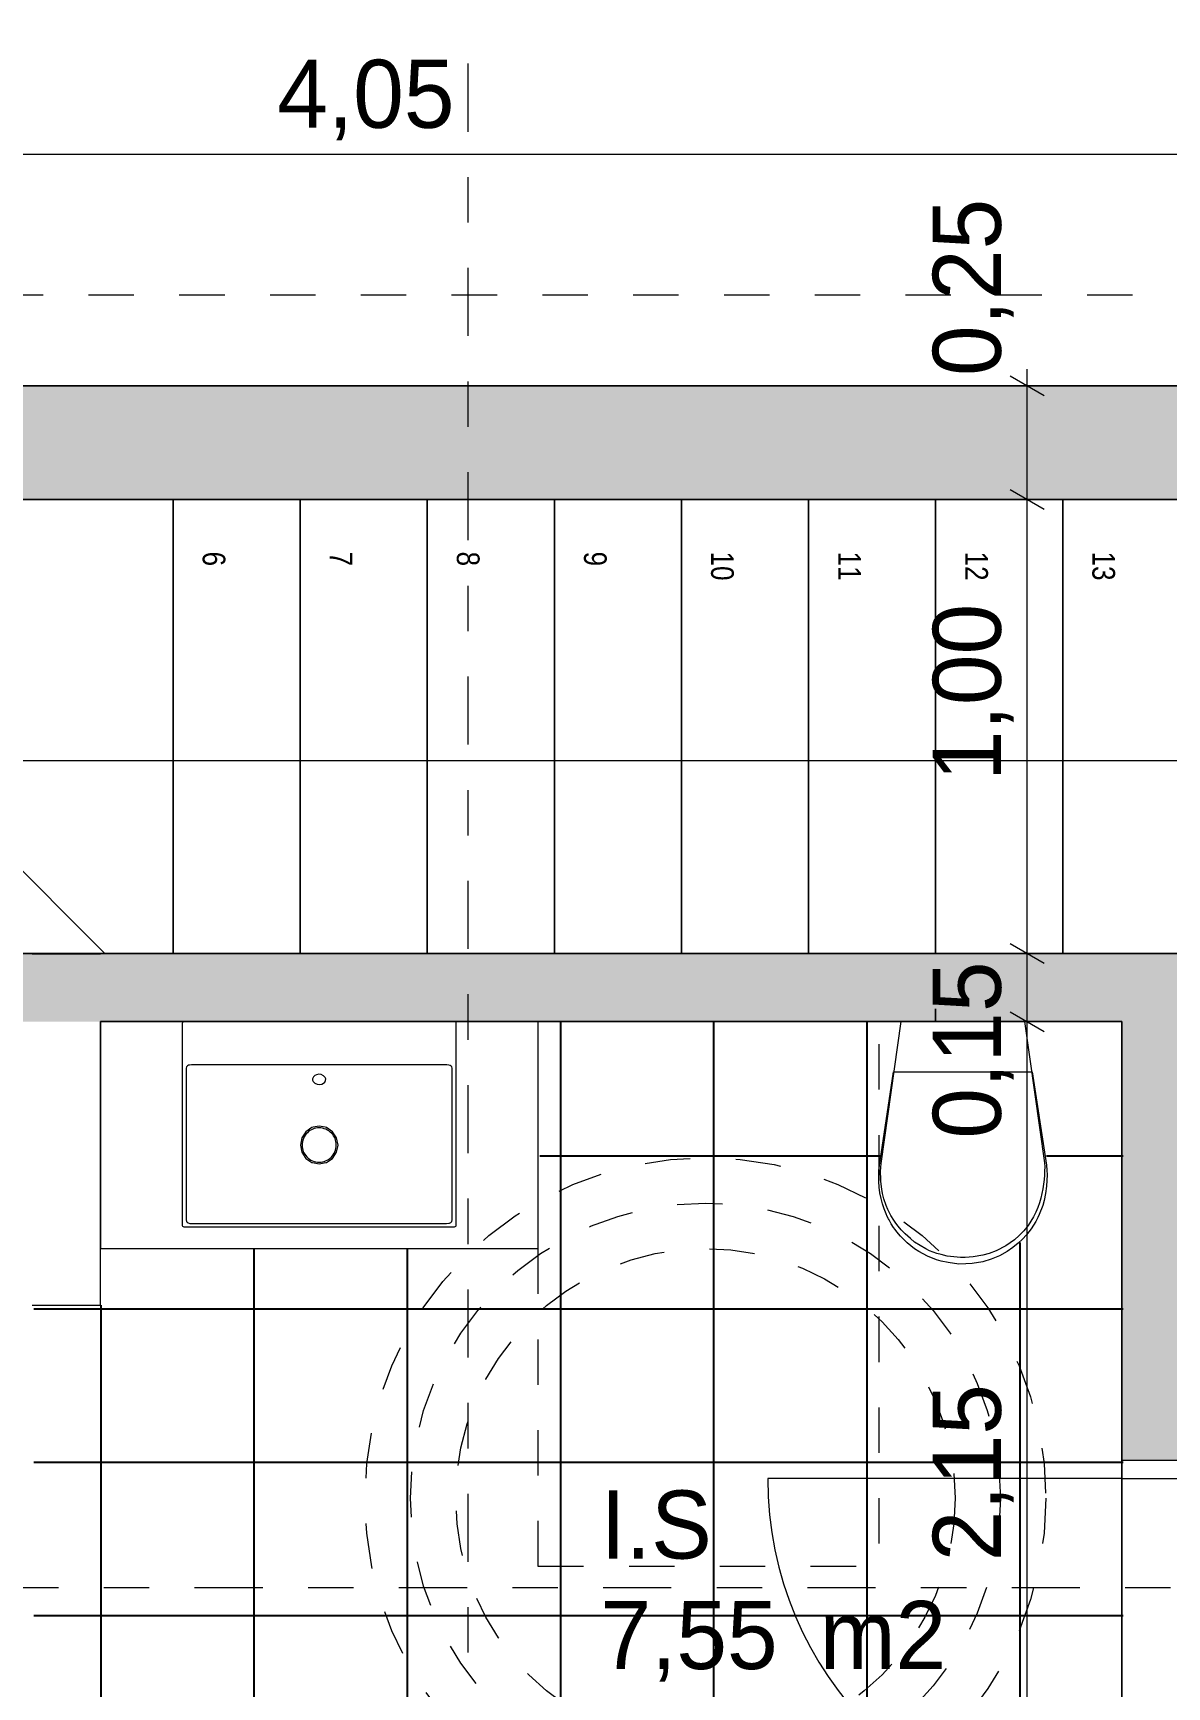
# Model space of a CAD drawing. Header units: metres. Extents: x -111189 to -108577, y -72951 to -72647.
# Drawn here: x -110676.984 to -110674.486, y -72930.869 to -72927.227 of the extents above; entities that cross this region are included whole.
import ezdxf

# ---------------------------------------------------------------- set-up
doc = ezdxf.new("R2010")
doc.units = ezdxf.units.M
doc.header["$MEASUREMENT"] = 0
for name, pattern in [('Dashed', [0.423333, 0.211667, -0.211667]), ('OTK - Tracejado', [0.08, 0.04, -0.04]), ('OTK - Traço Ponto', [0.2, 0.1, -0.05, 0, -0.05]), ('OTK - Traço Ponto CORTES_ALÇ', [0.6, 0.3, -0.15, 0, -0.15])]:
    doc.linetypes.add(name, pattern=pattern)
for name, color, linetype in [('Muro Não Confinante - MNC1_1_00 - DESENHO 2D', 7, 'Continuous'), ('Muro Não Confinante - MNC1_1_01 - TERRENO PROPOSTO', 7, 'Continuous'), ('Muro Não Confinante - MNC1_1_03 - COBERTURA', 7, 'Continuous'), ('Muro Não Confinante - MNC1_1_03 - LAJES', 7, 'Continuous'), ('Muro Não Confinante - MNC1_1_04 - TECTO FALSO', 7, 'Continuous'), ('Muro Não Confinante - MNC1_1_05 - PAREDES..35', 7, 'Continuous'), ('Muro Não Confinante - MNC1_1_06 - ESCADA INTERIOR', 7, 'Continuous'), ('Muro Não Confinante - MNC1_1_08 - EQUIPAMENTO FIXO', 7, 'Continuous'), ('Muro Não Confinante - MNC1_1_11 - ZONA_ÁREA', 7, 'Continuous'), ('Muro Não Confinante - MNC1_1_12 - COTAS GERAIS', 7, 'Continuous'), ('Planta Piso -1_1_07 - MUROS', 7, 'Continuous'), ('Planta Piso -1_1_14 - CORTES.Marcadores', 7, 'Continuous')]:
    doc.layers.add(name, color=color, linetype=linetype)
doc.styles.add('ESTILO_GERADO_1', font='ARIALN.TTF')
doc.styles.add('ESTILO_GERADO_3', font='AGENCYR.TTF')

msp = doc.modelspace()

# ---------------------------------------------------------------- hatches: boundary and pattern name
at = {"true_color": 0x939598, "transparency": 33554615}
h = msp.add_hatch(dxfattribs=at)
h.set_pattern_fill('NET', color=252, scale=2.7)
h.set_pattern_definition([(0, (-37.58465, 0.00036), (0, 0.3375), []), (90, (-37.58465, 0.00036), (-0.3375, 2e-17), [])])
h.paths.add_polyline_path([(-110674.5828, -72929.4036), (-110674.7969, -72929.4036), (-110674.7813, -72929.514), (-110674.7803, -72929.514), (-110674.7488, -72929.7203), (-110674.7479, -72929.7308), (-110674.7475, -72929.7413), (-110674.7476, -72929.7536), (-110674.7485, -72929.7658), (-110674.7507, -72929.782), (-110674.7541, -72929.798), (-110674.757, -72929.8087), (-110674.7648, -72929.8287), (-110674.7676, -72929.8353), (-110674.7722, -72929.8437), (-110674.7822, -72929.8601), (-110674.7875, -72929.8669), (-110674.793, -72929.8736), (-110674.8017, -72929.883), (-110674.8108, -72929.892), (-110674.8229, -72929.9013), (-110674.8355, -72929.9099), (-110674.8525, -72929.9197), (-110674.8708, -72929.9268), (-110674.8887, -72929.9328), (-110674.9127, -72929.9363), (-110674.9261, -72929.9373), (-110674.9419, -72929.9378), (-110674.9655, -72929.9345), (-110674.9803, -72929.9313), (-110674.9909, -72929.9288), (-110675.0109, -72929.9202), (-110675.0206, -72929.9153), (-110675.0301, -72929.9098), (-110675.0394, -72929.9041), (-110675.0555, -72929.8909), (-110675.0704, -72929.8764), (-110675.0782, -72929.8669), (-110675.0819, -72929.862), (-110675.0855, -72929.857), (-110675.0908, -72929.8489), (-110675.0955, -72929.8406), (-110675.0969, -72929.8381), (-110675.0995, -72929.8328), (-110675.1019, -72929.8274), (-110675.1063, -72929.8165), (-110675.11, -72929.8052), (-110675.1131, -72929.793), (-110675.1155, -72929.7806), (-110675.1171, -72929.7682), (-110675.118, -72929.7562), (-110675.1182, -72929.7442), (-110675.1178, -72929.7322), (-110675.1168, -72929.7203), (-110675.0853, -72929.514), (-110675.0842, -72929.514), (-110675.0686, -72929.4036), (-110675.8682, -72929.4036), (-110675.8682, -72929.9036), (-110676.8328, -72929.9036), (-110676.8328, -72930.0286), (-110676.9828, -72930.0286), (-110676.9828, -72930.9286), (-110676.8328, -72930.9286), (-110676.8328, -72931.0536), (-110675.8682, -72931.0536), (-110675.8682, -72931.5511), (-110674.5828, -72931.5511)])
at = {"layer": 'Planta Piso -1_1_07 - MUROS', "linetype": 'Continuous', "lineweight": 0, "true_color": 0x939598}
h = msp.add_hatch(color=252, dxfattribs=at)
h.paths.add_polyline_path([(-110676.0264, -72929.2539), (-110678.0859, -72929.2539), (-110678.0859, -72929.4039), (-110676.9859, -72929.4039), (-110676.8359, -72929.4039), (-110676.8359, -72929.4039), (-110676.0264, -72929.4039)])
h.paths.add_polyline_path([(-110674.7943, -72929.2539), (-110676.0264, -72929.2539), (-110676.0264, -72929.4039), (-110675.8713, -72929.4039), (-110675.0717, -72929.4039), (-110675.0717, -72929.4039), (-110674.8, -72929.4039), (-110674.7943, -72929.4039)])
h.paths.add_polyline_path([(-110674.4359, -72929.2539), (-110674.7943, -72929.2539), (-110674.7943, -72929.4039), (-110674.738, -72929.4039), (-110674.4359, -72929.4039)])
h.paths.add_polyline_path([(-110674.4359, -72929.4039), (-110674.5859, -72929.4039), (-110674.5859, -72929.5039), (-110674.4359, -72929.5039)])
h.paths.add_polyline_path([(-110674.4359, -72929.5039), (-110674.5859, -72929.5039), (-110674.5859, -72929.9789), (-110674.4359, -72929.9789), (-110674.4359, -72929.9639), (-110674.4359, -72929.6839)])
h.paths.add_polyline_path([(-110674.4359, -72929.9789), (-110674.5859, -72929.9789), (-110674.5859, -72930.3705), (-110674.4359, -72930.3705), (-110674.4359, -72930.3605)])
h.paths.add_polyline_path([(-110674.4359, -72931.2305), (-110674.5859, -72931.2305), (-110674.5859, -72931.2525), (-110674.5859, -72931.3539), (-110674.4359, -72931.3539)])
h.paths.add_polyline_path([(-110674.3159, -72931.3539), (-110674.5859, -72931.3539), (-110674.5859, -72931.5039), (-110674.3159, -72931.5039)])
h.paths.add_polyline_path([(-110674.4359, -72931.5039), (-110674.5859, -72931.5039), (-110674.5859, -72931.5515), (-110674.4359, -72931.5515)])
h.paths.add_polyline_path([(-110674.4359, -72931.5515), (-110674.5859, -72931.5515), (-110674.5859, -72931.5539), (-110674.7943, -72931.5539), (-110674.7943, -72931.7039), (-110674.4359, -72931.7039)])
h.paths.add_polyline_path([(-110674.4359, -72931.7039), (-110674.5859, -72931.7039), (-110674.5859, -72932.2639), (-110674.5859, -72932.2639), (-110674.5859, -72932.3289), (-110674.4359, -72932.3289)])
h.paths.add_polyline_path([(-110674.4359, -72932.3289), (-110674.5859, -72932.3289), (-110674.5859, -72932.4989), (-110674.4359, -72932.4989)])
h.paths.add_polyline_path([(-110674.7943, -72931.5539), (-110675.8713, -72931.5539), (-110675.8713, -72931.5539), (-110676.0264, -72931.5539), (-110676.0264, -72931.7039), (-110674.7943, -72931.7039)])
h.paths.add_polyline_path([(-110676.0264, -72931.5539), (-110676.8359, -72931.5539), (-110676.8359, -72931.5539), (-110676.9859, -72931.5539), (-110678.0859, -72931.5539), (-110678.0859, -72931.7039), (-110676.0264, -72931.7039)])
h.paths.add_polyline_path([(-110678.0859, -72931.5539), (-110678.0859, -72931.5539), (-110678.3359, -72931.5539), (-110678.3359, -72931.7039), (-110678.0859, -72931.7039)])
h.paths.add_polyline_path([(-110678.0859, -72931.7039), (-110678.3359, -72931.7039), (-110678.3359, -72932.3289), (-110678.1372, -72932.3289), (-110678.1372, -72932.2639), (-110678.0859, -72932.2639)])
h.paths.add_polyline_path([(-110678.0859, -72931.5039), (-110678.3359, -72931.5039), (-110678.3359, -72931.5515), (-110678.0859, -72931.5515)])
h.paths.add_polyline_path([(-110678.0859, -72931.3539), (-110678.3359, -72931.3539), (-110678.3359, -72931.5039), (-110678.0859, -72931.5039)])
h.paths.add_polyline_path([(-110678.0859, -72930.7789), (-110678.3359, -72930.7789), (-110678.3359, -72931.3539), (-110678.0859, -72931.3539)])
h.paths.add_polyline_path([(-110678.0859, -72929.8539), (-110678.3359, -72929.8539), (-110678.3359, -72929.9789), (-110678.0859, -72929.9789)])
h.paths.add_polyline_path([(-110678.0859, -72929.5539), (-110678.0859, -72929.5039), (-110678.3359, -72929.5039), (-110678.3359, -72929.8539), (-110678.0859, -72929.8539)])
h.paths.add_polyline_path([(-110678.0859, -72929.4039), (-110678.3359, -72929.4039), (-110678.3359, -72929.5039), (-110678.0859, -72929.5039)])
h.paths.add_polyline_path([(-110678.0859, -72929.2539), (-110678.3359, -72929.2539), (-110678.3359, -72929.4039), (-110678.0859, -72929.4039)])
h.paths.add_polyline_path([(-110678.0859, -72928.2539), (-110678.3359, -72928.2539), (-110678.3359, -72928.4039), (-110678.1859, -72928.4039), (-110678.1259, -72928.4039), (-110678.0859, -72928.4039)])
h.paths.add_polyline_path([(-110678.0859, -72928.0039), (-110678.3359, -72928.0039), (-110678.3359, -72928.0047), (-110678.3359, -72928.2539), (-110678.0859, -72928.2539)])
h.paths.add_polyline_path([(-110676.0264, -72928.0039), (-110678.0559, -72928.0039), (-110678.0559, -72928.0039), (-110678.0859, -72928.0039), (-110678.0859, -72928.2539), (-110676.0264, -72928.2539)])
h.paths.add_polyline_path([(-110674.7943, -72928.0039), (-110675.5678, -72928.0039), (-110676.0264, -72928.0039), (-110676.0264, -72928.2539), (-110674.7943, -72928.2539)])
h.paths.add_polyline_path([(-110674.2849, -72928.0039), (-110674.5402, -72928.0039), (-110674.7943, -72928.0039), (-110674.7943, -72928.2539), (-110674.2849, -72928.2539), (-110674.2849, -72928.2139), (-110674.2849, -72928.1539)])
h.paths.add_polyline_path([(-110673.3359, -72928.0039), (-110673.4849, -72928.0039), (-110673.4849, -72928.1539), (-110673.4849, -72928.2139), (-110673.4849, -72928.2539), (-110673.3359, -72928.2539)])
h.paths.add_polyline_path([(-110673.1859, -72928.2539), (-110673.3245, -72928.2539), (-110673.3245, -72929.2539), (-110673.1859, -72929.2539)])
h.paths.add_polyline_path([(-110673.0859, -72928.2539), (-110673.1859, -72928.2539), (-110673.1859, -72929.2539), (-110673.0859, -72929.2539)])
h.paths.add_polyline_path([(-110673.0859, -72928.0039), (-110673.1859, -72928.0039), (-110673.1859, -72928.2539), (-110673.0859, -72928.2539)])
h.paths.add_polyline_path([(-110673.1859, -72928.0039), (-110673.267, -72928.0039), (-110673.3245, -72928.0039), (-110673.3245, -72928.2539), (-110673.1859, -72928.2539)])
h.paths.add_polyline_path([(-110673.3245, -72928.0039), (-110673.3359, -72928.0039), (-110673.3359, -72928.2539), (-110673.3245, -72928.2539)])
h.paths.add_polyline_path([(-110673.1859, -72929.4039), (-110673.3245, -72929.4039), (-110673.3245, -72929.5039), (-110673.1859, -72929.5039)])
h.paths.add_polyline_path([(-110673.0859, -72929.4039), (-110673.1859, -72929.4039), (-110673.1859, -72929.5039), (-110673.0859, -72929.5039)])
h.paths.add_polyline_path([(-110673.0859, -72929.2539), (-110673.1859, -72929.2539), (-110673.1859, -72929.4039), (-110673.0859, -72929.4039)])
h.paths.add_polyline_path([(-110673.1859, -72929.2539), (-110673.3245, -72929.2539), (-110673.3245, -72929.4039), (-110673.1859, -72929.4039)])
h.paths.add_polyline_path([(-110671.6683, -72931.3539), (-110671.7344, -72931.3539), (-110671.7344, -72931.5039), (-110671.6683, -72931.5039)])
h.paths.add_polyline_path([(-110671.7344, -72931.3539), (-110671.8359, -72931.3539), (-110671.8359, -72931.5039), (-110671.7344, -72931.5039)])
h.paths.add_polyline_path([(-110671.8359, -72931.3539), (-110671.9859, -72931.3539), (-110671.9859, -72931.5039), (-110671.8359, -72931.5039)])
h.paths.add_polyline_path([(-110671.8359, -72931.0911), (-110671.9859, -72931.0911), (-110671.9859, -72931.3539), (-110671.8359, -72931.3539)])
h.paths.add_polyline_path([(-110671.8359, -72930.7789), (-110671.9859, -72930.7789), (-110671.9859, -72931.0911), (-110671.9493, -72931.0911), (-110671.8359, -72931.0911)])
h.paths.add_polyline_path([(-110671.8359, -72930.6507), (-110671.9859, -72930.6507), (-110671.9859, -72930.7789), (-110671.8359, -72930.7789)])
h.paths.add_polyline_path([(-110671.8359, -72929.9789), (-110671.9859, -72929.9789), (-110671.9859, -72930.6507), (-110671.8359, -72930.6507)])
h.paths.add_polyline_path([(-110671.8359, -72929.5039), (-110671.9859, -72929.5039), (-110671.9859, -72929.9789), (-110671.8359, -72929.9789)])
h.paths.add_polyline_path([(-110671.8359, -72929.4039), (-110671.9859, -72929.4039), (-110671.9859, -72929.5039), (-110671.8359, -72929.5039)])
h.paths.add_polyline_path([(-110671.9859, -72929.4039), (-110672.0466, -72929.4039), (-110672.0466, -72929.4639), (-110672.0466, -72929.5039), (-110671.9859, -72929.5039)])
h.paths.add_polyline_path([(-110671.9859, -72929.2539), (-110672.0466, -72929.2539), (-110672.0466, -72929.4039), (-110671.9859, -72929.4039)])
h.paths.add_polyline_path([(-110671.8359, -72929.2539), (-110671.9859, -72929.2539), (-110671.9859, -72929.4039), (-110671.8359, -72929.4039)])
h.paths.add_polyline_path([(-110671.7344, -72929.2539), (-110671.8359, -72929.2539), (-110671.8359, -72929.4039), (-110671.7344, -72929.4039)])
h.paths.add_polyline_path([(-110671.7344, -72929.4039), (-110671.8359, -72929.4039), (-110671.8359, -72929.5039), (-110671.7344, -72929.5039)])
h.paths.add_polyline_path([(-110670.1514, -72929.4039), (-110671.7344, -72929.4039), (-110671.7344, -72929.5039), (-110670.8359, -72929.5039), (-110670.1514, -72929.5039)])
h.paths.add_polyline_path([(-110670.1514, -72929.2539), (-110671.7344, -72929.2539), (-110671.7344, -72929.4039), (-110670.1514, -72929.4039)])
h.paths.add_polyline_path([(-110669.7344, -72929.4039), (-110670.1514, -72929.4039), (-110670.1514, -72929.5039), (-110669.8359, -72929.5039), (-110669.7344, -72929.5039)])
h.paths.add_polyline_path([(-110669.7344, -72929.2539), (-110670.1514, -72929.2539), (-110670.1514, -72929.4039), (-110669.7344, -72929.4039)])
h.paths.add_polyline_path([(-110669.5859, -72929.2539), (-110669.7344, -72929.2539), (-110669.7344, -72929.4039), (-110669.5859, -72929.4039)])
h.paths.add_polyline_path([(-110669.5859, -72929.4039), (-110669.7344, -72929.4039), (-110669.7344, -72929.5039), (-110669.5859, -72929.5039), (-110669.5859, -72929.4639)])
h = msp.add_hatch(color=252, dxfattribs=at)
h.paths.add_polyline_path([(-110673.0859, -72935.2039), (-110673.1859, -72935.2039), (-110673.1859, -72935.4629), (-110673.0859, -72935.4629)])
h.paths.add_polyline_path([(-110673.1859, -72935.2039), (-110673.3245, -72935.2039), (-110673.3245, -72935.4629), (-110673.1859, -72935.4629)])
h.paths.add_polyline_path([(-110673.0859, -72934.9539), (-110673.1859, -72934.9539), (-110673.1859, -72935.2039), (-110673.0859, -72935.2039)])
h.paths.add_polyline_path([(-110673.1859, -72934.9539), (-110673.3245, -72934.9539), (-110673.3245, -72935.2039), (-110673.1859, -72935.2039)])
h.paths.add_polyline_path([(-110671.9859, -72934.9539), (-110673.0859, -72934.9539), (-110673.0859, -72935.2025), (-110671.9859, -72935.2025)])
h.paths.add_polyline_path([(-110671.7344, -72934.9539), (-110671.8359, -72934.9539), (-110671.8359, -72935.2039), (-110671.7344, -72935.2039)])
h.paths.add_polyline_path([(-110671.8359, -72934.9539), (-110671.9859, -72934.9539), (-110671.9859, -72935.2025), (-110671.8835, -72935.2025), (-110671.8359, -72935.2025)])
h.paths.add_polyline_path([(-110673.1859, -72934.6539), (-110673.3245, -72934.6539), (-110673.3245, -72934.9539), (-110673.1859, -72934.9539)])
h.paths.add_polyline_path([(-110673.4692, -72931.1272), (-110673.1174, -72931.1272), (-110673.1174, -72930.8324), (-110673.4692, -72930.8324)], flags=9)
h.paths.add_polyline_path([(-110673.5018, -72930.8297), (-110672.8744, -72930.8297), (-110672.8744, -72930.5349), (-110673.5018, -72930.5349)], flags=9)
h.paths.add_polyline_path([(-110673.5096, -72930.5865), (-110673.2049, -72930.5865), (-110673.2049, -72930.2917), (-110673.5096, -72930.2917)], flags=9)
h.paths.add_polyline_path([(-110674.8934, -72931.1272), (-110674.5806, -72931.1272), (-110674.5806, -72930.8324), (-110674.8934, -72930.8324)], flags=9)
h.paths.add_polyline_path([(-110673.4453, -72930.2821), (-110673.534, -72930.2821), (-110673.534, -72930.3862), (-110673.4453, -72930.3862)], flags=9)
h.paths.add_polyline_path([(-110673.4453, -72930.0021), (-110673.534, -72930.0021), (-110673.534, -72930.1062), (-110673.4453, -72930.1062)], flags=9)
h.paths.add_polyline_path([(-110673.4453, -72929.7221), (-110673.534, -72929.7221), (-110673.534, -72929.8262), (-110673.4453, -72929.8262)], flags=9)
h.paths.add_polyline_path([(-110673.4453, -72929.4421), (-110673.534, -72929.4421), (-110673.534, -72929.5462), (-110673.4453, -72929.5462)], flags=9)
h.paths.add_polyline_path([(-110673.4344, -72928.4563), (-110673.4971, -72928.5191), (-110673.4235, -72928.5927), (-110673.3608, -72928.5299)], flags=9)
h.paths.add_polyline_path([(-110674.3978, -72928.3519), (-110674.3978, -72928.4406), (-110674.2937, -72928.4406), (-110674.2937, -72928.3519)], flags=9)
h.paths.add_polyline_path([(-110674.6778, -72928.3503), (-110674.6778, -72928.439), (-110674.5737, -72928.439), (-110674.5737, -72928.3503)], flags=9)

# ---------------------------------------------------------------- linework, layer by layer
at = {"layer": 'Muro Não Confinante - MNC1_1_00 - DESENHO 2D', "color": 7, "linetype": 'OTK - Tracejado', "lineweight": 5, "ltscale": 0.7, "flags": 128}
msp.add_lwpolyline([(-110678.6891, -72938.3539), (-110672.8006, -72938.3539), (-110672.8006, -72935.4039), (-110668.1006, -72935.4039), (-110668.1006, -72929.0539), (-110672.7539, -72929.0539), (-110672.7539, -72927.8039), (-110678.6891, -72927.8039)], close=True, dxfattribs=at)
at = {"layer": 'Muro Não Confinante - MNC1_1_00 - DESENHO 2D', "color": 7, "linetype": 'OTK - Tracejado', "lineweight": 13, "ltscale": 0.5, "flags": 128}
msp.add_lwpolyline([(-110675.8713, -72930.6039), (-110675.8713, -72929.4039), (-110675.1213, -72929.4039), (-110675.1213, -72930.6039)], close=True, dxfattribs=at)
at = {"layer": 'Muro Não Confinante - MNC1_1_00 - DESENHO 2D', "color": 7, "linetype": 'OTK - Tracejado', "lineweight": 13, "ltscale": 0.5}
for radius in [0.75, 0.65, 0.55]:
    msp.add_circle((-110675.503, -72930.4539), radius, dxfattribs=at)
at = {"layer": 'Muro Não Confinante - MNC1_1_01 - TERRENO PROPOSTO', "color": 7, "linetype": 'Continuous', "lineweight": 13, "ltscale": 1000, "flags": 128}
msp.add_lwpolyline([(-110680.3878, -72928.0039), (-110680.2667, -72928.0039), (-110679.9964, -72928.0039), (-110679.5359, -72928.0039), (-110678.3319, -72928.0039), (-110678.0899, -72928.0039), (-110677.8863, -72928.0039), (-110677.4626, -72928.0039), (-110677.112, -72928.0039), (-110676.0043, -72928.0039), (-110675.8375, -72928.0039), (-110675.5678, -72928.0039), (-110674.5402, -72928.0039), (-110674.266, -72928.0039), (-110674.1226, -72928.0039), (-110673.8966, -72928.0039), (-110673.6716, -72928.0039), (-110673.5264, -72928.0039), (-110673.1327, -72928.0039), (-110672.9994, -72928.0039), (-110672.5098, -72928.0039), (-110672.3231, -72928.0039), (-110671.8979, -72928.0039)], dxfattribs=at)
at = {"layer": 'Muro Não Confinante - MNC1_1_03 - COBERTURA', "color": 7, "linetype": 'Dashed', "lineweight": 13, "ltscale": 10}
msp.add_line((-110675.7832, -72929.2539), (-110673.3359, -72929.2539), dxfattribs=at)
at = {"layer": 'Muro Não Confinante - MNC1_1_03 - COBERTURA', "color": 7, "linetype": 'OTK - Traço Ponto', "lineweight": 13, "ltscale": 1000}
msp.add_line((-110673.3359, -72929.2539), (-110675.7832, -72929.2539), dxfattribs=at)
at = {"layer": 'Muro Não Confinante - MNC1_1_03 - LAJES', "color": 7, "linetype": 'Continuous', "lineweight": 13, "ltscale": 1000, "flags": 128}
for points in [[(-110678.3359, -72926.8039), (-110668.3859, -72926.8039), (-110668.3859, -72923.2031), (-110663.6577, -72923.1921), (-110663.6202, -72925.1528), (-110663.5904, -72928.0039), (-110667.1859, -72928.0039), (-110668.3859, -72928.0039), (-110678.3359, -72928.0039)], [(-110678.3359, -72928.0039), (-110668.3859, -72928.0039)], [(-110678.3359, -72938.1539), (-110678.3359, -72928.0039), (-110673.267, -72928.0039), (-110673.0859, -72928.0039), (-110673.0859, -72929.2539), (-110668.3859, -72929.2539), (-110668.3859, -72935.2039), (-110673.0859, -72935.2039), (-110673.0859, -72938.1539)]]:
    msp.add_lwpolyline(points, close=True, dxfattribs=at)
msp.add_lwpolyline([(-110676.8364, -72931.5539), (-110674.5859, -72931.5539), (-110674.5859, -72929.4039), (-110676.8359, -72929.4039)], dxfattribs=at)
at = {"layer": 'Muro Não Confinante - MNC1_1_04 - TECTO FALSO', "color": 7, "linetype": 'Dashed', "lineweight": 13, "ltscale": 10}
for q in [(-110676.8359, -72929.4039), (-110674.5859, -72929.4039)]:
    msp.add_line((-110676.3359, -72929.4039), q, dxfattribs=at)
at = {"layer": 'Muro Não Confinante - MNC1_1_04 - TECTO FALSO', "color": 7, "linetype": 'OTK - Traço Ponto', "lineweight": 13, "ltscale": 1000}
for p, q in [((-110676.8359, -72929.4039), (-110676.3359, -72929.4039)), ((-110674.5859, -72929.4039), (-110676.3359, -72929.4039)), ((-110674.5859, -72929.4039), (-110674.5859, -72931.5515))]:
    msp.add_line(p, q, dxfattribs=at)
at = {"layer": 'Muro Não Confinante - MNC1_1_04 - TECTO FALSO', "color": 7, "linetype": 'OTK - Tracejado', "lineweight": 13, "ltscale": 1000, "flags": 128}
msp.add_lwpolyline([(-110671.9859, -72931.3539), (-110671.9859, -72929.5039), (-110673.3359, -72929.5039), (-110673.3359, -72928.2539), (-110678.0859, -72928.2539), (-110678.0859, -72929.2539), (-110674.4359, -72929.2539), (-110674.4359, -72931.3539)], close=True, dxfattribs=at)
at = {"layer": 'Muro Não Confinante - MNC1_1_05 - PAREDES..35', "color": 7, "linetype": 'Continuous', "lineweight": 20, "ltscale": 1000}
for p, q in [((-110674.5859, -72930.3705), (-110674.5859, -72930.3485)), ((-110674.4359, -72930.3705), (-110674.5859, -72930.3705))]:
    msp.add_line(p, q, dxfattribs=at)
at = {"layer": 'Muro Não Confinante - MNC1_1_05 - PAREDES..35', "color": 7, "linetype": 'Continuous', "lineweight": 13, "ltscale": 1000}
for p, q in [((-110674.5859, -72930.3705), (-110674.5859, -72930.3485)), ((-110674.5859, -72930.3705), (-110674.5859, -72930.3485)), ((-110674.5859, -72930.3705), (-110674.5859, -72930.4105)), ((-110674.4359, -72930.3705), (-110674.5859, -72930.3705)), ((-110674.4359, -72930.3705), (-110674.5859, -72930.3705)), ((-110674.4359, -72930.3705), (-110674.5859, -72930.3705)), ((-110674.5859, -72930.4105), (-110675.3659, -72930.4105)), ((-110674.5859, -72930.4105), (-110674.4359, -72930.4105))]:
    msp.add_line(p, q, dxfattribs=at)
at = {"layer": 'Muro Não Confinante - MNC1_1_05 - PAREDES..35', "color": 7, "linetype": 'Continuous', "lineweight": 20, "ltscale": 1000, "flags": 128}
for points in [[(-110674.2849, -72928.0039), (-110678.0859, -72928.0039)], [(-110678.0859, -72928.2539), (-110674.2849, -72928.2539)], [(-110674.4359, -72929.2539), (-110678.0859, -72929.2539)], [(-110676.8359, -72929.4039), (-110674.5859, -72929.4039)], [(-110674.5859, -72929.4039), (-110674.5859, -72930.3705)]]:
    msp.add_lwpolyline(points, dxfattribs=at)
at = {"layer": 'Muro Não Confinante - MNC1_1_05 - PAREDES..35', "color": 7, "linetype": 'Continuous', "lineweight": 13, "ltscale": 1000, "flags": 128}
for points in [[(-110676.8359, -72929.2554), (-110676.9859, -72929.2554)], [(-110676.8359, -72930.0289), (-110676.8359, -72929.4039)], [(-110676.9859, -72930.0289), (-110676.8359, -72930.0289)]]:
    msp.add_lwpolyline(points, dxfattribs=at)
at = {"layer": 'Muro Não Confinante - MNC1_1_05 - PAREDES..35', "color": 7, "linetype": 'Continuous', "lineweight": 13, "ltscale": 1000}
msp.add_arc((-110674.5859, -72930.4105), 0.78, 180, 270, dxfattribs=at)
at = {"layer": 'Muro Não Confinante - MNC1_1_06 - ESCADA INTERIOR', "color": 7, "linetype": 'Continuous', "lineweight": 13, "ltscale": 1000}
for p, q in [((-110676.8259, -72929.2539), (-110677.8259, -72928.2539)), ((-110677.8259, -72928.2539), (-110676.8259, -72929.2539)), ((-110676.6759, -72928.2539), (-110677.8259, -72928.2539)), ((-110676.6759, -72929.2539), (-110676.6759, -72928.2539)), ((-110676.3959, -72928.2539), (-110676.6759, -72928.2539)), ((-110676.6759, -72928.2539), (-110676.6759, -72929.2539)), ((-110676.1159, -72928.2539), (-110676.3959, -72928.2539)), ((-110676.3959, -72928.2539), (-110676.3959, -72929.2539)), ((-110676.3959, -72929.2539), (-110676.3959, -72928.2539)), ((-110675.8359, -72928.2539), (-110676.1159, -72928.2539)), ((-110676.1159, -72928.2539), (-110676.1159, -72929.2539)), ((-110676.1159, -72929.2539), (-110676.1159, -72928.2539)), ((-110675.8359, -72929.2539), (-110675.8359, -72928.2539)), ((-110675.5559, -72928.2539), (-110675.8359, -72928.2539)), ((-110675.8359, -72928.2539), (-110675.8359, -72929.2539)), ((-110675.5559, -72929.2539), (-110675.5559, -72928.2539)), ((-110675.2759, -72928.2539), (-110675.5559, -72928.2539)), ((-110675.5559, -72928.2539), (-110675.5559, -72929.2539)), ((-110675.2759, -72929.2539), (-110675.2759, -72928.2539)), ((-110674.9959, -72928.2539), (-110675.2759, -72928.2539)), ((-110675.2759, -72928.2539), (-110675.2759, -72929.2539)), ((-110674.9959, -72928.2539), (-110674.9959, -72929.2539)), ((-110674.7159, -72928.2539), (-110674.9959, -72928.2539)), ((-110674.9959, -72929.2539), (-110674.9959, -72928.2539)), ((-110674.7159, -72929.2539), (-110674.7159, -72928.2539)), ((-110674.7159, -72928.2539), (-110674.7159, -72929.2539)), ((-110674.4359, -72928.2539), (-110674.7159, -72928.2539)), ((-110677.5109, -72928.8289), (-110673.8609, -72928.8289)), ((-110674.9959, -72929.4039), (-110674.9959, -72929.3756)), ((-110674.9959, -72929.3756), (-110674.9959, -72929.4039)), ((-110676.8359, -72929.4039), (-110676.6759, -72929.4039)), ((-110676.6759, -72929.4039), (-110676.3959, -72929.4039)), ((-110676.3959, -72929.4039), (-110676.3959, -72929.404)), ((-110676.3959, -72929.4039), (-110676.1159, -72929.4039)), ((-110676.1159, -72929.4039), (-110676.1159, -72929.4039)), ((-110676.1159, -72929.4039), (-110675.8359, -72929.4039)), ((-110675.8359, -72929.4039), (-110675.5559, -72929.4039)), ((-110675.5559, -72929.4039), (-110675.2759, -72929.4039)), ((-110675.2759, -72929.4039), (-110674.9959, -72929.4039)), ((-110674.9959, -72929.4039), (-110674.7159, -72929.4039)), ((-110674.7159, -72929.4039), (-110674.5859, -72929.4039))]:
    msp.add_line(p, q, dxfattribs=at)
at = {"layer": 'Muro Não Confinante - MNC1_1_08 - EQUIPAMENTO FIXO', "color": 7, "linetype": 'Continuous', "lineweight": 13, "ltscale": 1000, "flags": 128}
for points in [[(-110675.8713, -72929.4039), (-110676.8359, -72929.4039), (-110676.8359, -72929.9039), (-110675.8713, -72929.9039)], [(-110675.8713, -72929.4039), (-110676.8359, -72929.4039), (-110676.8359, -72929.9039), (-110675.8713, -72929.9039)], [(-110676.0559, -72929.4039), (-110676.6527, -72929.404), (-110676.6541, -72929.4046), (-110676.6553, -72929.4057), (-110676.6559, -72929.4079), (-110676.6559, -72929.8518), (-110676.6556, -72929.8533), (-110676.6548, -72929.8546), (-110676.6534, -72929.8555), (-110676.6519, -72929.8558), (-110676.0559, -72929.8558), (-110676.0545, -72929.8555), (-110676.0531, -72929.8546), (-110676.0525, -72929.8538), (-110676.052, -72929.8527), (-110676.0519, -72929.4079), (-110676.0522, -72929.4065), (-110676.0531, -72929.4051), (-110676.0545, -72929.4042)], [(-110675.0717, -72929.4039), (-110674.8, -72929.4039), (-110674.7559, -72929.715), (-110674.7557, -72929.7241), (-110674.7558, -72929.7333), (-110674.7561, -72929.7425), (-110674.7568, -72929.7517), (-110674.758, -72929.7621), (-110674.7596, -72929.7725), (-110674.7617, -72929.7827), (-110674.7641, -72929.7928), (-110674.7673, -72929.8033), (-110674.7709, -72929.8137), (-110674.7753, -72929.8239), (-110674.7802, -72929.834), (-110674.786, -72929.8437), (-110674.7921, -72929.8532), (-110674.7949, -72929.857), (-110674.8016, -72929.865), (-110674.8117, -72929.8751), (-110674.8223, -72929.8847), (-110674.8412, -72929.8978), (-110674.8624, -72929.9087), (-110674.878, -72929.9146), (-110674.8918, -72929.9186), (-110674.9129, -72929.9225), (-110674.9309, -72929.924), (-110674.9346, -72929.9237), (-110674.9415, -72929.9235), (-110674.9629, -72929.9216), (-110674.9702, -72929.9208), (-110674.984, -72929.9172), (-110674.993, -72929.9145), (-110675.0093, -72929.9087), (-110675.0174, -72929.9044), (-110675.0423, -72929.8897), (-110675.0516, -72929.882), (-110675.063, -72929.8718), (-110675.0722, -72929.8627), (-110675.0787, -72929.8545), (-110675.0836, -72929.848), (-110675.0882, -72929.8413), (-110675.0945, -72929.8314), (-110675.101, -72929.8181), (-110675.1047, -72929.8094), (-110675.1101, -72929.7943), (-110675.1129, -72929.7824), (-110675.1147, -72929.7733), (-110675.1169, -72929.7561), (-110675.117, -72929.7511), (-110675.1171, -72929.7339), (-110675.1159, -72929.7167)], [(-110676.635, -72929.4994), (-110676.6397, -72929.4997), (-110676.6415, -72929.5002), (-110676.6443, -72929.5015), (-110676.646, -72929.5036), (-110676.6468, -72929.5069), (-110676.6468, -72929.841), (-110676.6461, -72929.8442), (-110676.6446, -72929.8461), (-110676.6423, -72929.8475), (-110676.6389, -72929.8484), (-110676.6345, -72929.8487), (-110676.0733, -72929.8487), (-110676.0684, -72929.8483), (-110676.0665, -72929.8478), (-110676.0636, -72929.8464), (-110676.0618, -72929.8444), (-110676.0611, -72929.841), (-110676.0611, -72929.5069), (-110676.0617, -72929.5038), (-110676.0632, -72929.5019), (-110676.0655, -72929.5005), (-110676.0686, -72929.4997), (-110676.0729, -72929.4994), (-110676.3539, -72929.4993)], [(-110676.3601, -72929.5213), (-110676.3637, -72929.5231), (-110676.3664, -72929.5258), (-110676.3683, -72929.5298), (-110676.3683, -72929.533), (-110676.3671, -72929.5361), (-110676.3635, -72929.5397), (-110676.3583, -72929.542), (-110676.3532, -72929.5425), (-110676.3481, -72929.5416), (-110676.3445, -72929.5399), (-110676.3417, -72929.5374), (-110676.3397, -72929.5335), (-110676.3395, -72929.5303), (-110676.3405, -72929.5271), (-110676.3441, -72929.5232), (-110676.3495, -72929.5208), (-110676.3548, -72929.5202)], [(-110674.7506, -72929.7416), (-110674.7507, -72929.7539), (-110674.7516, -72929.7662), (-110674.7538, -72929.7824), (-110674.7572, -72929.7983), (-110674.7601, -72929.8091), (-110674.7678, -72929.8291), (-110674.7707, -72929.8357), (-110674.7753, -72929.8441), (-110674.7853, -72929.8605), (-110674.7906, -72929.8673), (-110674.7961, -72929.874), (-110674.8047, -72929.8834), (-110674.8139, -72929.8924), (-110674.826, -72929.9017), (-110674.8386, -72929.9102), (-110674.8556, -72929.9201), (-110674.8739, -72929.9272), (-110674.8918, -72929.9331), (-110674.9158, -72929.9367), (-110674.9292, -72929.9376), (-110674.945, -72929.9382), (-110674.9686, -72929.9349), (-110674.9834, -72929.9316), (-110674.9939, -72929.9291), (-110675.014, -72929.9205), (-110675.0237, -72929.9156), (-110675.0332, -72929.9101), (-110675.0425, -72929.9045), (-110675.0586, -72929.8912), (-110675.0735, -72929.8768), (-110675.0813, -72929.8672), (-110675.085, -72929.8623), (-110675.0886, -72929.8573), (-110675.0938, -72929.8493), (-110675.0986, -72929.8409), (-110675.1, -72929.8384), (-110675.1026, -72929.8331), (-110675.105, -72929.8278), (-110675.1094, -72929.8168), (-110675.1131, -72929.8056), (-110675.1162, -72929.7934), (-110675.1186, -72929.781), (-110675.1202, -72929.7686), (-110675.121, -72929.7566), (-110675.1213, -72929.7446), (-110675.1209, -72929.7326), (-110675.1199, -72929.7206), (-110675.0884, -72929.5144), (-110674.7834, -72929.5144), (-110674.7519, -72929.7206), (-110674.751, -72929.7311)], [(-110676.3539, -72929.6344), (-110676.3671, -72929.6366), (-110676.3698, -72929.6376), (-110676.3833, -72929.6466), (-110676.3923, -72929.66), (-110676.3954, -72929.6759), (-110676.3923, -72929.6918), (-110676.3833, -72929.7053), (-110676.3698, -72929.7143), (-110676.3686, -72929.7147), (-110676.3539, -72929.7174), (-110676.3392, -72929.7147), (-110676.3381, -72929.7143), (-110676.3246, -72929.7053), (-110676.3156, -72929.6918), (-110676.3124, -72929.6759), (-110676.3156, -72929.66), (-110676.3246, -72929.6466), (-110676.3381, -72929.6376), (-110676.3407, -72929.6366)], [(-110676.3914, -72929.6799), (-110676.3909, -72929.6835), (-110676.39, -72929.6869), (-110676.3889, -72929.6901), (-110676.3875, -72929.6932), (-110676.3857, -72929.6962), (-110676.3836, -72929.6992), (-110676.3812, -72929.702), (-110676.3785, -72929.7046), (-110676.3754, -72929.7069), (-110676.3721, -72929.709), (-110676.3686, -72929.7107), (-110676.3649, -72929.712), (-110676.3612, -72929.7129), (-110676.3574, -72929.7135), (-110676.3536, -72929.7136), (-110676.3499, -72929.7134), (-110676.3463, -72929.7129), (-110676.3429, -72929.712), (-110676.3398, -72929.7109), (-110676.3367, -72929.7095), (-110676.3336, -72929.7077), (-110676.3307, -72929.7056), (-110676.3279, -72929.7032), (-110676.3253, -72929.7005), (-110676.3229, -72929.6974), (-110676.3209, -72929.6941), (-110676.3192, -72929.6906), (-110676.3179, -72929.6869), (-110676.3169, -72929.6832), (-110676.3164, -72929.6794), (-110676.3162, -72929.6756), (-110676.3164, -72929.6719), (-110676.317, -72929.6683), (-110676.3179, -72929.6649), (-110676.319, -72929.6617), (-110676.3204, -72929.6587), (-110676.3221, -72929.6556), (-110676.3242, -72929.6527), (-110676.3267, -72929.6499), (-110676.3294, -72929.6473), (-110676.3324, -72929.6449), (-110676.3357, -72929.6429), (-110676.3392, -72929.6412), (-110676.3429, -72929.6399), (-110676.3467, -72929.6389), (-110676.3505, -72929.6384), (-110676.3542, -72929.6382), (-110676.3579, -72929.6384), (-110676.3615, -72929.639), (-110676.3649, -72929.6398), (-110676.3681, -72929.641), (-110676.3712, -72929.6424), (-110676.3742, -72929.6441), (-110676.3772, -72929.6462), (-110676.38, -72929.6487), (-110676.3826, -72929.6514), (-110676.3849, -72929.6544), (-110676.387, -72929.6577), (-110676.3887, -72929.6612), (-110676.39, -72929.6649), (-110676.3909, -72929.6687), (-110676.3915, -72929.6725), (-110676.3916, -72929.6762)]]:
    msp.add_lwpolyline(points, close=True, dxfattribs=at)
at = {"layer": 'Muro Não Confinante - MNC1_1_12 - COTAS GERAIS', "color": 7, "linetype": 'Continuous', "lineweight": 5, "ltscale": 1000}
for p, q in [((-110678.3365, -72927.4934), (-110674.2849, -72927.4934)), ((-110674.7568, -72928.0256), (-110674.8318, -72927.9823)), ((-110674.7943, -72928.0039), (-110674.7943, -72927.9672)), ((-110674.738, -72928.0039), (-110674.8505, -72928.0039)), ((-110674.7943, -72928.2539), (-110674.7943, -72928.0039)), ((-110674.738, -72928.2539), (-110674.8505, -72928.2539)), ((-110674.8318, -72928.2323), (-110674.7568, -72928.2756)), ((-110674.7943, -72929.2539), (-110674.7943, -72928.2539)), ((-110674.8318, -72929.2323), (-110674.7568, -72929.2756)), ((-110674.738, -72929.2539), (-110674.8505, -72929.2539)), ((-110674.7943, -72929.4039), (-110674.7943, -72929.2539)), ((-110674.8318, -72929.3823), (-110674.7568, -72929.4256)), ((-110674.738, -72929.4039), (-110674.8505, -72929.4039)), ((-110674.7943, -72931.5539), (-110674.7943, -72929.4039))]:
    msp.add_line(p, q, dxfattribs=at)
at = {"layer": 'Planta Piso -1_1_14 - CORTES.Marcadores', "color": 7, "linetype": 'OTK - Traço Ponto CORTES_ALÇ', "lineweight": 5, "ltscale": 0.5}
for p, q in [((-110676.0264, -72921.444), (-110676.0264, -72943.4197)), ((-110684.2783, -72930.6507), (-110661.2759, -72930.6507))]:
    msp.add_line(p, q, dxfattribs=at)

# ---------------------------------------------------------------- texts
at = {"layer": 'Muro Não Confinante - MNC1_1_06 - ESCADA INTERIOR', "color": 7, "linetype": 'Continuous', "lineweight": 13, "char_height": 0.05, "attachment_point": 4, "rotation": 270, "style": 'ESTILO_GERADO_1'}
for s, insert in [('\\A1;{\\pql;\\fArial Narrow|b0|i0|c0|p0;\\W1.000000;6}', (-110676.586, -72928.3689)), ('\\A1;{\\pql;\\fArial Narrow|b0|i0|c0|p0;\\W1.000000;7}', (-110676.3059, -72928.3689)), ('\\A1;{\\pql;\\fArial Narrow|b0|i0|c0|p0;\\W1.000000;8}', (-110676.026, -72928.3689)), ('\\A1;{\\pql;\\fArial Narrow|b0|i0|c0|p0;\\W1.000000;9}', (-110675.746, -72928.3689)), ('\\A1;{\\pql;\\fArial Narrow|b0|i0|c0|p0;\\W1.000000;10}', (-110675.466, -72928.3689)), ('\\A1;{\\pql;\\fArial Narrow|b0|i0|c0|p0;\\W1.000000;11}', (-110675.1856, -72928.3689)), ('\\A1;{\\pql;\\fArial Narrow|b0|i0|c0|p0;\\W1.000000;12}', (-110674.9056, -72928.3689)), ('\\A1;{\\pql;\\fArial Narrow|b0|i0|c0|p0;\\W1.000000;13}', (-110674.626, -72928.3689))]:
    msp.add_mtext(s, dxfattribs=dict(at, insert=insert))
at = {"layer": 'Muro Não Confinante - MNC1_1_11 - ZONA_ÁREA', "color": 7, "linetype": 'Continuous', "lineweight": 5, "char_height": 0.15, "attachment_point": 1, "style": 'ESTILO_GERADO_3'}
for s, insert in [('\\A1;{\\pql;\\pt0;\\fAgency FB|b0|i0|c0|p0;\\W1.000000;I.S}', (-110675.7343, -72930.4368)), ('\\A1;{\\pql;\\pt0,24.1;\\fAgency FB|b0|i0|c0|p0;\\W1.000000;7,55\\fAgency FB|b0|i0|c0|p0;\\W1.000000;\\A1{\\H.66x;\\S^  ;}\\fAgency FB|b0|i0|c0|p0;\\W1.000000; m2\\fAgency FB|b0|i0|c0|p0;\\W1.000000;\\A1{\\H.66x;\\S^  ;}}', (-110675.7343, -72930.6801))]:
    msp.add_mtext(s, dxfattribs=dict(at, insert=insert))
at = {"layer": 'Muro Não Confinante - MNC1_1_12 - COTAS GERAIS', "color": 7, "linetype": 'Continuous', "lineweight": 5, "insert": (-110676.4463, -72927.4634), "char_height": 0.15, "width": 0.271274, "attachment_point": 7, "style": 'ESTILO_GERADO_3'}
msp.add_mtext('\\A1;{\\pql;\\fAgency FB|b0|i0|c0|p0;\\W1.000000;4,05}', dxfattribs=at)
at = {"layer": 'Muro Não Confinante - MNC1_1_12 - COTAS GERAIS', "color": 7, "linetype": 'Continuous', "lineweight": 5, "char_height": 0.15, "attachment_point": 7, "rotation": 90, "style": 'ESTILO_GERADO_3'}
for s, insert, width in [('\\A1;{\\pql;\\fAgency FB|b0|i0|c0|p0;\\W1.000000;0,25}', (-110674.8243, -72927.9822), 0.272699), ('\\A1;{\\pql;\\fAgency FB|b0|i0|c0|p0;\\W1.000000;1,00}', (-110674.8243, -72928.8743), 0.240774), ('\\A1;{\\pql;\\fAgency FB|b0|i0|c0|p0;\\W1.000000;0,15}', (-110674.8243, -72929.6619), 0.236309), ('\\A1;{\\pql;\\fAgency FB|b0|i0|c0|p0;\\W1.000000;2,15}', (-110674.8243, -72930.5928), 0.227757)]:
    msp.add_mtext(s, dxfattribs=dict(at, insert=insert, width=width))

doc.saveas('drawing.dxf')
